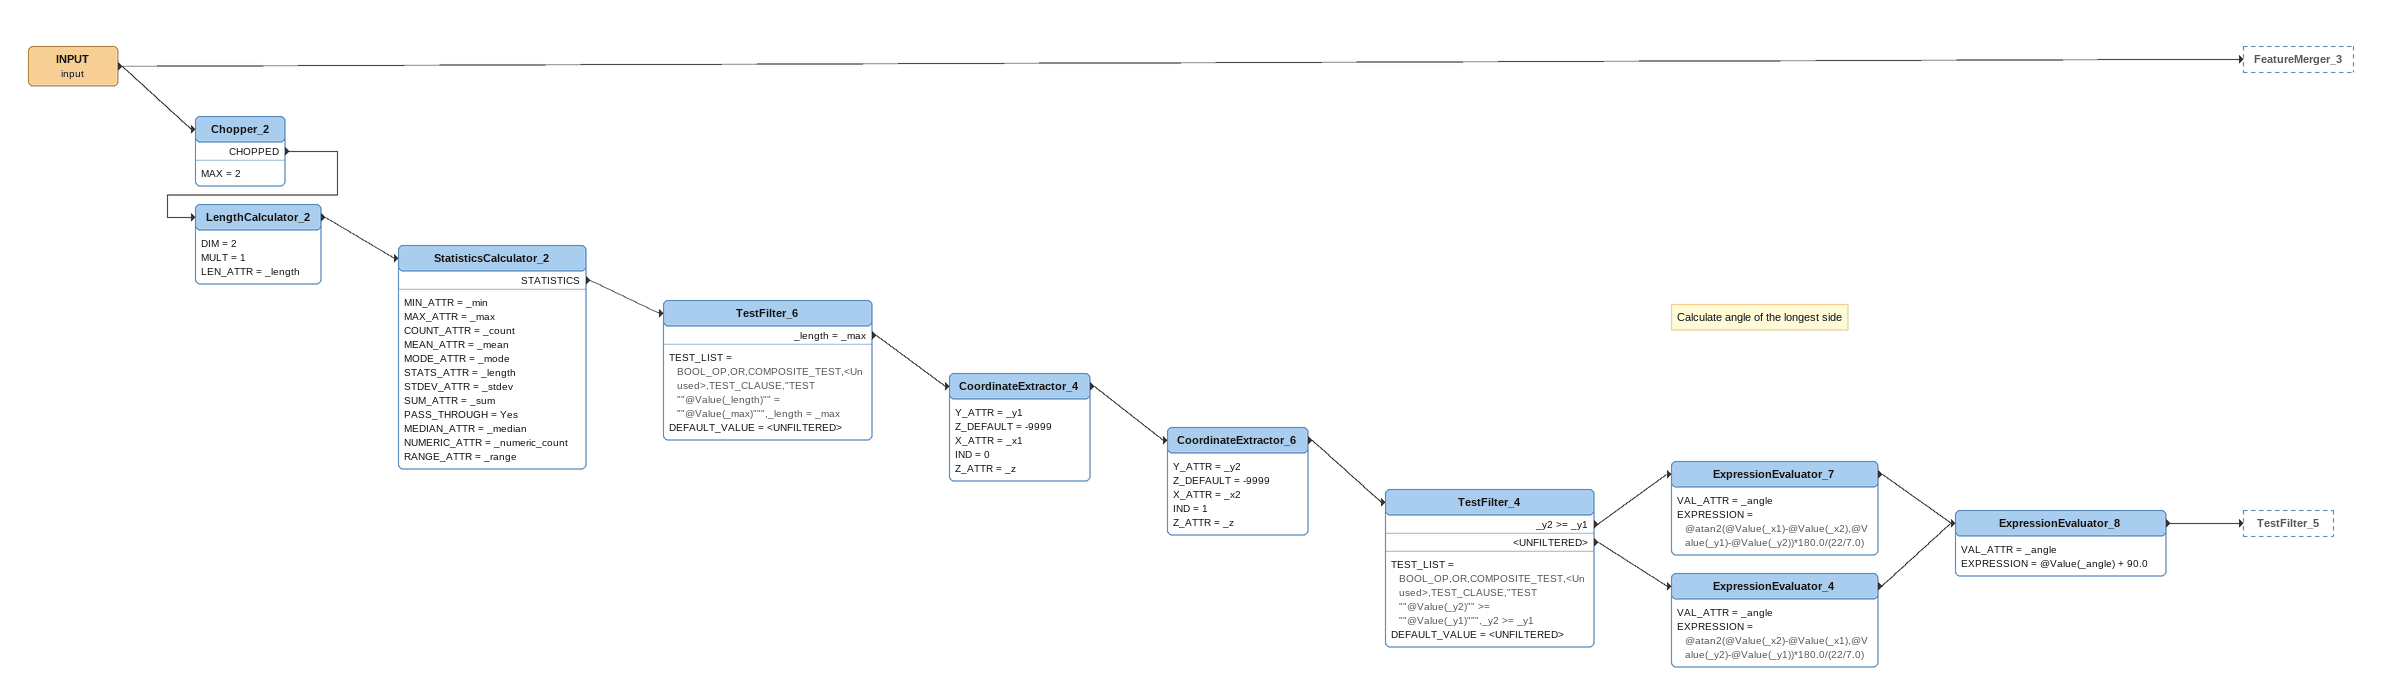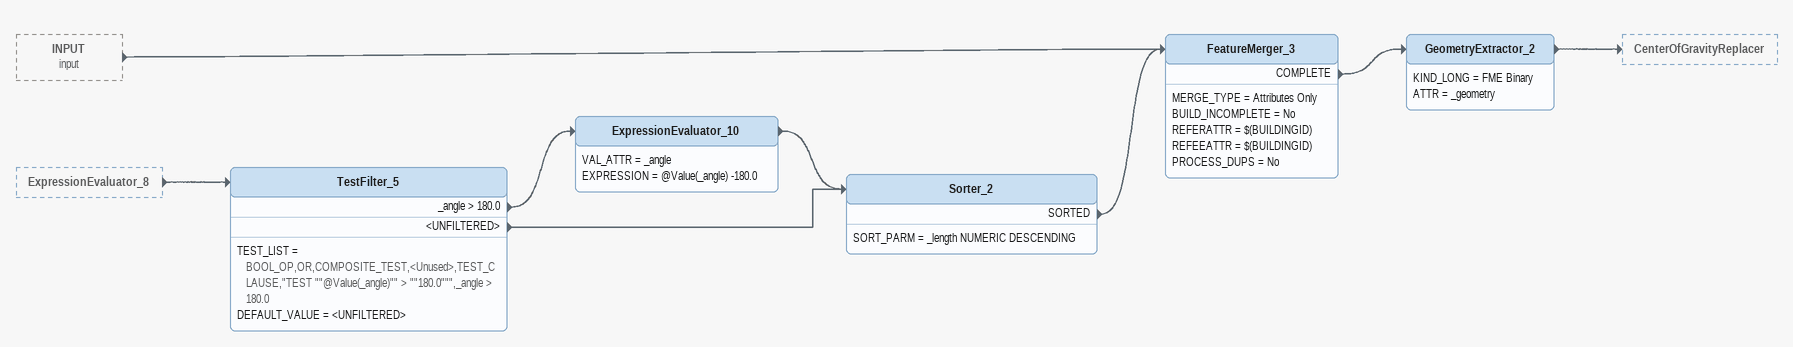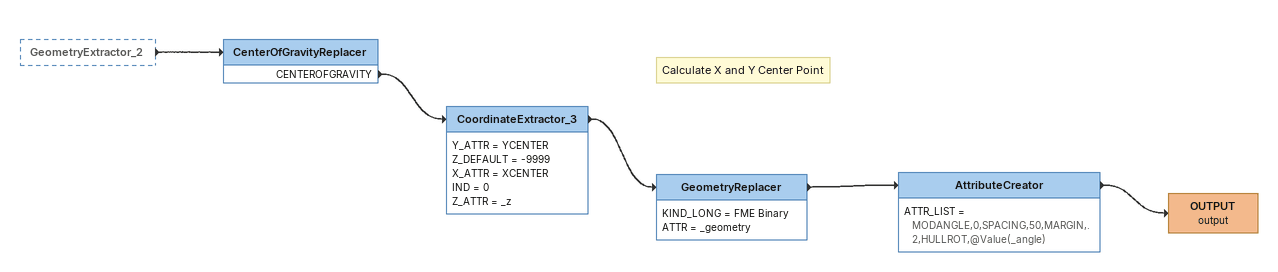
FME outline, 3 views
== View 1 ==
INPUT (input)
    -> Chopper_2
    -> FeatureMerger_3
Chopper_2
    MAX = 2
    CHOPPED -> LengthCalculator_2
LengthCalculator_2
    DIM = 2
    MULT = 1
    LEN_ATTR = _length
    -> StatisticsCalculator_2
StatisticsCalculator_2
    MIN_ATTR = _min
    MAX_ATTR = _max
    COUNT_ATTR = _count
    MEAN_ATTR = _mean
    MODE_ATTR = _mode
    STATS_ATTR = _length
    STDEV_ATTR = _stdev
    SUM_ATTR = _sum
    PASS_THROUGH = Yes
    MEDIAN_ATTR = _median
    NUMERIC_ATTR = _numeric_count
    RANGE_ATTR = _range
    STATISTICS -> TestFilter_6
TestFilter_6
    TEST_LIST = BOOL_OP,OR,COMPOSITE_TEST,<Unused>,TEST_CLAUSE,"TEST ""@Value(_length)"" = ""@Value(_max)""",_length = _max
    DEFAULT_VALUE = <UNFILTERED>
    _length = _max -> CoordinateExtractor_4
CoordinateExtractor_4
    Y_ATTR = _y1
    Z_DEFAULT = -9999
    X_ATTR = _x1
    IND = 0
    Z_ATTR = _z
    -> CoordinateExtractor_6
CoordinateExtractor_6
    Y_ATTR = _y2
    Z_DEFAULT = -9999
    X_ATTR = _x2
    IND = 1
    Z_ATTR = _z
    -> TestFilter_4
TestFilter_4
    TEST_LIST = BOOL_OP,OR,COMPOSITE_TEST,<Unused>,TEST_CLAUSE,"TEST ""@Value(_y2)"" >= ""@Value(_y1)""",_y2 >= _y1
    DEFAULT_VALUE = <UNFILTERED>
    _y2 >= _y1 -> ExpressionEvaluator_7
    <UNFILTERED> -> ExpressionEvaluator_4
Note: Calculate angle of the longest side
ExpressionEvaluator_7
    VAL_ATTR = _angle
    EXPRESSION = @atan2(@Value(_x1)-@Value(_x2),@Value(_y1)-@Value(_y2))*180.0/(22/7.0)
    -> ExpressionEvaluator_8
ExpressionEvaluator_4
    VAL_ATTR = _angle
    EXPRESSION = @atan2(@Value(_x2)-@Value(_x1),@Value(_y2)-@Value(_y1))*180.0/(22/7.0)
    -> ExpressionEvaluator_8
ExpressionEvaluator_8
    VAL_ATTR = _angle
    EXPRESSION = @Value(_angle) + 90.0
    -> TestFilter_5

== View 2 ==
INPUT (input) [outside]
    -> FeatureMerger_3
ExpressionEvaluator_8 [outside]
    -> TestFilter_5
TestFilter_5
    TEST_LIST = BOOL_OP,OR,COMPOSITE_TEST,<Unused>,TEST_CLAUSE,"TEST ""@Value(_angle)"" > ""180.0""",_angle > 180.0
    DEFAULT_VALUE = <UNFILTERED>
    _angle > 180.0 -> ExpressionEvaluator_10
    <UNFILTERED> -> Sorter_2
ExpressionEvaluator_10
    VAL_ATTR = _angle
    EXPRESSION = @Value(_angle) -180.0
    -> Sorter_2
Sorter_2
    SORT_PARM = _length NUMERIC DESCENDING
    SORTED -> FeatureMerger_3
FeatureMerger_3
    MERGE_TYPE = Attributes Only
    BUILD_INCOMPLETE = No
    REFERATTR = $(BUILDINGID)
    REFEEATTR = $(BUILDINGID)
    PROCESS_DUPS = No
    COMPLETE -> GeometryExtractor_2
GeometryExtractor_2
    KIND_LONG = FME Binary
    ATTR = _geometry
    -> CenterOfGravityReplacer

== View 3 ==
GeometryExtractor_2 [outside]
    -> CenterOfGravityReplacer
CenterOfGravityReplacer
    CENTEROFGRAVITY -> CoordinateExtractor_3
CoordinateExtractor_3
    Y_ATTR = YCENTER
    Z_DEFAULT = -9999
    X_ATTR = XCENTER
    IND = 0
    Z_ATTR = _z
    -> GeometryReplacer
GeometryReplacer
    KIND_LONG = FME Binary
    ATTR = _geometry
    -> AttributeCreator
Note: Calculate X and Y Center Point
AttributeCreator
    ATTR_LIST = MODANGLE,0,SPACING,50,MARGIN,.2,HULLROT,@Value(_angle)
    -> OUTPUT (output)
OUTPUT (output)
